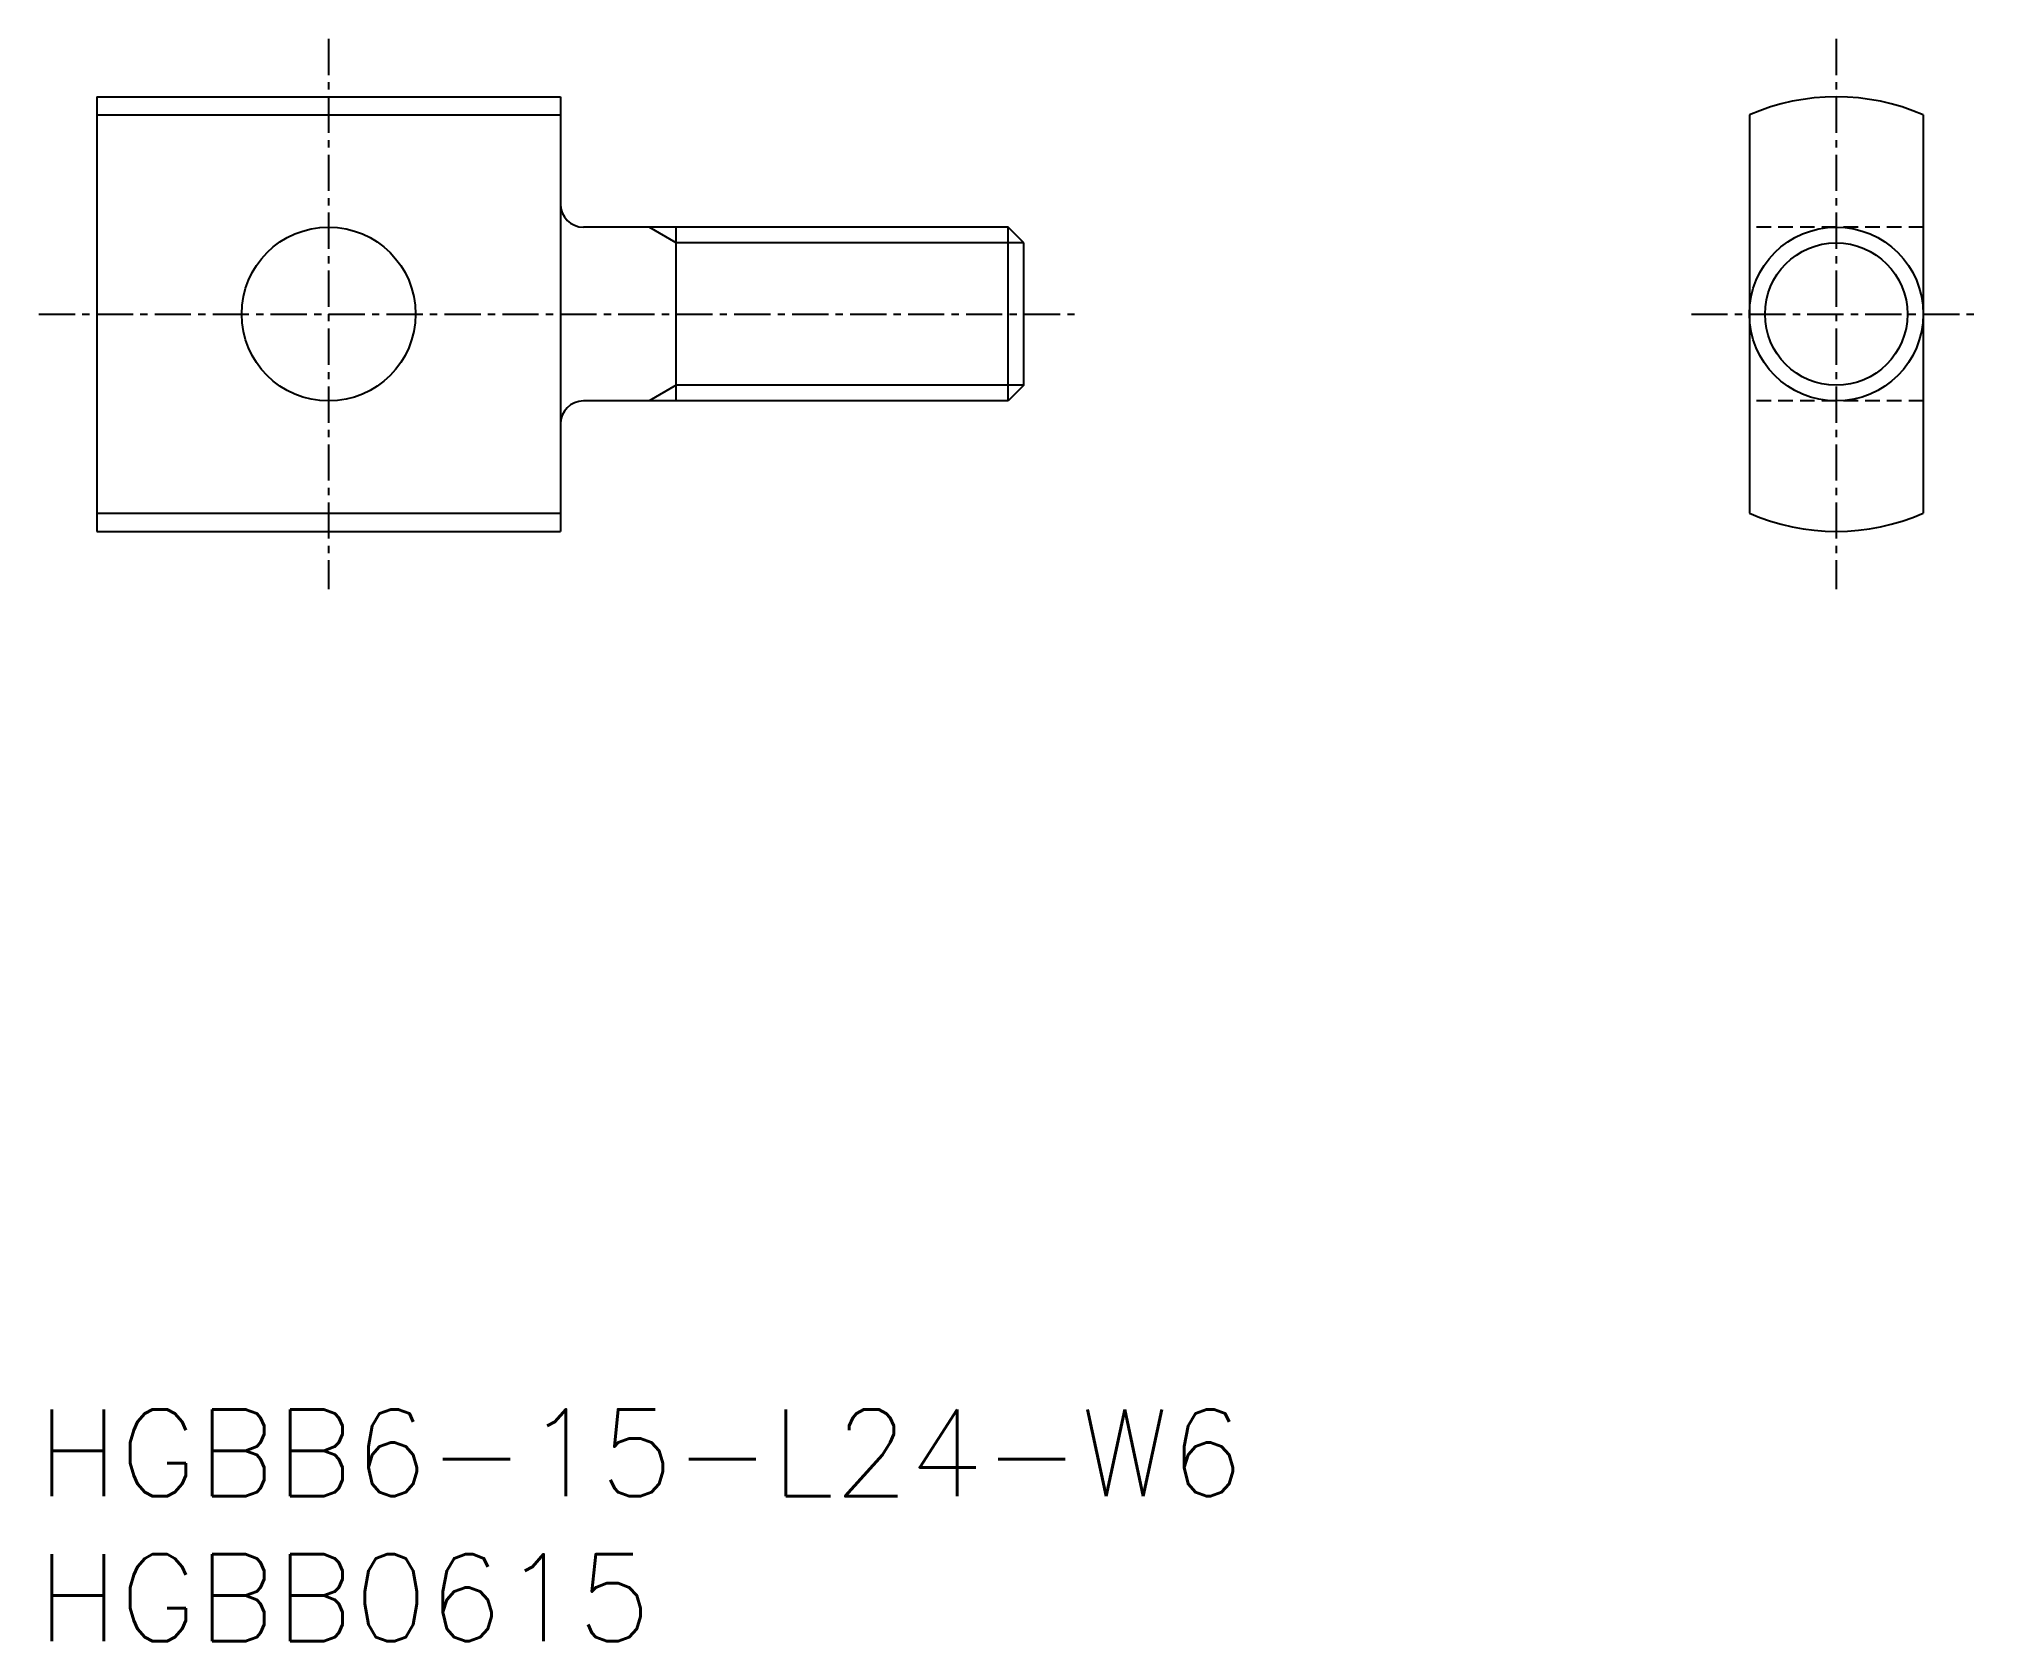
# Model space of a CAD drawing. Extents: x 84.5 to 151.5, y 65.8 to 121.1.
import ezdxf
from ezdxf.enums import TextEntityAlignment as Align

# ---------------------------------------------------------------- set-up
doc = ezdxf.new("R2010")
doc.units = 0
doc.linetypes.add('CENTER', pattern=[2, 1.25, -0.25, 0.25, -0.25])
doc.linetypes.add('DASHED', pattern=[0.75, 0.5, -0.25])
doc.layers.get('0').update_dxf_attribs({"linetype": 'CONTINUOUS'})
doc.layers.add('CENTER', color=1, linetype='CENTER')
doc.styles.get("Standard").update_dxf_attribs({"font": 'txt.shx', "bigfont": 'extfont.shx'})

msp = doc.modelspace()

# ---------------------------------------------------------------- linework, layer by layer
at = {"color": 7, "linetype": 'CONTINUOUS'}
for p, q in [((86.503, 119.133), (86.503, 104.133)), ((86.503, 119.133), (102.503, 119.133)), ((102.503, 119.133), (102.503, 104.133)), ((86.503, 118.507), (102.503, 118.507)), ((143.539, 118.507), (143.539, 104.759)), ((149.539, 118.507), (149.539, 104.759)), ((117.961, 114.633), (103.303, 114.633)), ((106.503, 108.633), (106.503, 114.633)), ((117.961, 108.633), (117.961, 114.633)), ((118.503, 114.092), (117.961, 114.633)), ((118.503, 109.175), (118.503, 114.092)), ((117.961, 108.633), (103.303, 108.633)), ((118.503, 109.175), (117.961, 108.633)), ((86.503, 104.759), (102.503, 104.759)), ((86.503, 104.133), (102.503, 104.133))]:
    msp.add_line(p, q, dxfattribs=at)
at = {"color": 3, "linetype": 'CONTINUOUS'}
for p, q in [((106.503, 114.092), (105.565, 114.633)), ((118.503, 114.092), (106.503, 114.092)), ((106.503, 109.175), (105.565, 108.633)), ((118.503, 109.175), (106.503, 109.175))]:
    msp.add_line(p, q, dxfattribs=at)
at = {"color": 3, "linetype": 'DASHED'}
for p, q in [((149.539, 114.633), (143.539, 114.633)), ((149.539, 108.633), (143.539, 108.633))]:
    msp.add_line(p, q, dxfattribs=at)
at = {"color": 7, "linetype": 'CONTINUOUS'}
for centre in [(94.503, 111.633), (146.539, 111.633)]:
    msp.add_circle(centre, 3, dxfattribs=at)
at = {"color": 3, "linetype": 'CONTINUOUS'}
msp.add_circle((146.539, 111.633), 2.458, dxfattribs=at)
at = {"color": 7, "linetype": 'CONTINUOUS'}
for centre, radius, start, end in [((146.539, 111.633), 7.5, 66.42182, 113.57818), ((103.303, 115.433), 0.8, 180, 270), ((103.303, 107.833), 0.8, 90, 180), ((146.539, 111.633), 7.5, 246.42182, 293.57818)]:
    msp.add_arc(centre, radius, start, end, dxfattribs=at)
at = {"layer": 'CENTER', "color": 1, "linetype": 'CENTER'}
for p, q in [((94.503, 121.133), (94.503, 102.133)), ((146.539, 121.133), (146.539, 102.133)), ((84.503, 111.633), (120.503, 111.633)), ((141.539, 111.633), (151.539, 111.633))]:
    msp.add_line(p, q, dxfattribs=at)

# ---------------------------------------------------------------- texts
at = {"color": 7, "linetype": 'CONTINUOUS'}
for s, p in [('HGBB6-15-L24-W6', (84.437, 72.324)), ('HGBB0615', (84.437, 67.324))]:
    msp.add_text(s, height=3, dxfattribs=at).set_placement(p, align=Align.MIDDLE_LEFT)

doc.saveas('drawing.dxf')
